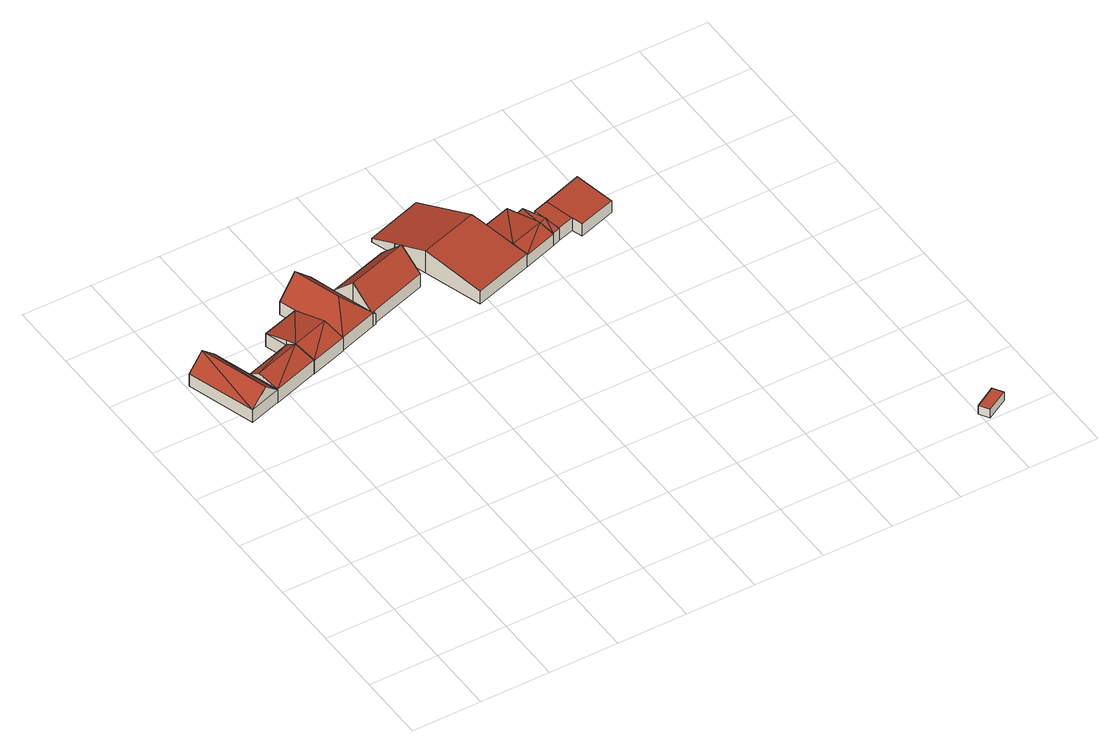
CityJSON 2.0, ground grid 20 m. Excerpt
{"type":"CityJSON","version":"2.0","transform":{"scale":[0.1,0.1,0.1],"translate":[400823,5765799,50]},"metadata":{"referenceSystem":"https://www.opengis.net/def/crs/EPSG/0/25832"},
"CityObjects":{
"building1":{"type":"Building","attributes":{"Gemeindeschluessel":"05515000","Geometrietyp2DReferenz":"3000","function":"31001_2700","roofType":"5000","measuredHeight":8.49},"geometry":[{"type":"Solid","lod":"2","boundaries":[[[[0,1,2,3]],[[4,5,1,0]],[[6,7,5,4]],[[3,2,7,6]],[[0,8,9]],[[9,4,0]],[[8,3,6]],[[6,9,8]],[[4,9,6]],[[3,8,0]],[[1,5,7,2]]]],"semantics":{"surfaces":[{"type":"WallSurface"},{"type":"RoofSurface"},{"type":"GroundSurface"}],"values":[[0,0,0,0,1,1,1,1,0,0,2]]}}]},
"building2":{"type":"Building","attributes":{"Gemeindeschluessel":"05515000","Geometrietyp2DReferenz":"3000","function":"31001_2700","roofType":"3100","measuredHeight":6.41},"geometry":[{"type":"Solid","lod":"2","boundaries":[[[[10,11,12,13]],[[14,15,11,10]],[[16,17,15,14]],[[13,12,17,16]],[[10,18,14]],[[16,19,13]],[[19,18,10]],[[10,13,19]],[[16,14,18]],[[18,19,16]],[[11,15,17,12]]]],"semantics":{"surfaces":[{"type":"WallSurface"},{"type":"RoofSurface"},{"type":"GroundSurface"}],"values":[[0,0,0,0,0,0,1,1,1,1,2]]}}]},
"building3":{"type":"Building","attributes":{"Gemeindeschluessel":"05515000","Geometrietyp2DReferenz":"3000","function":"31001_1000","roofType":"5000","measuredHeight":6.46},"address":[{"country":"Germany","locality":"Münster","thoroughfareNumber":"282b","thoroughfareName":"Hanseller Straße"}],"geometry":[{"type":"Solid","lod":"2","boundaries":[[[[20,21,22,23]],[[24,25,21,20]],[[26,27,25,24]],[[28,29,27,26]],[[23,22,29,28]],[[24,20,30]],[[24,30,18]],[[30,23,18]],[[28,31,18,23]],[[18,31,26,24]],[[31,28,26]],[[30,20,23]],[[21,25,27,29,22]]]],"semantics":{"surfaces":[{"type":"WallSurface"},{"type":"RoofSurface"},{"type":"GroundSurface"}],"values":[[0,0,0,0,0,1,1,1,1,0,0,0,2]]}}]},
"building4":{"type":"Building","attributes":{"Gemeindeschluessel":"05515000","Geometrietyp2DReferenz":"3000","function":"31001_1000","roofType":"5000","measuredHeight":10.25},"address":[{"country":"Germany","locality":"Münster","thoroughfareNumber":"282a","thoroughfareName":"Hanseller Straße"}],"geometry":[{"type":"Solid","lod":"2","boundaries":[[[[32,33,34,35]],[[36,37,33,32]],[[38,39,37,36]],[[40,41,39,38]],[[42,43,41,40]],[[44,45,43,42]],[[46,47,45,44]],[[48,49,47,46]],[[50,51,49,48]],[[35,34,51,50]],[[44,52,46]],[[42,40,38,36,32,35,52,44]],[[50,48,46,52,35]],[[33,37,39,41,43,45,47,49,51,34]]]],"semantics":{"surfaces":[{"type":"WallSurface"},{"type":"RoofSurface"},{"type":"GroundSurface"}],"values":[[0,0,0,0,0,0,0,0,0,0,1,1,1,2]]}}]},
"building5":{"type":"Building","attributes":{"Gemeindeschluessel":"05515000","Geometrietyp2DReferenz":"3000","function":"31001_1000","roofType":"3100","measuredHeight":10.41},"address":[{"country":"Germany","locality":"Münster","thoroughfareNumber":"282","thoroughfareName":"Hanseller Straße"}],"geometry":[{"type":"Solid","lod":"2","boundaries":[[[[53,54,39,55]],[[36,37,54,53]],[[56,57,37,36]],[[58,59,57,56]],[[60,61,59,58]],[[62,41,61,60]],[[55,39,41,62]],[[56,36,53,58]],[[55,62,60,58,53]],[[54,37,57,59,61,41,39]]]],"semantics":{"surfaces":[{"type":"WallSurface"},{"type":"RoofSurface"},{"type":"GroundSurface"}],"values":[[0,0,0,0,0,0,0,1,1,2]]}}]},
"building6":{"type":"Building","attributes":{"Gemeindeschluessel":"05515000","Geometrietyp2DReferenz":"3000","function":"31001_2700"},"children":["building6-1","building6-2","building6-3","building6-4","building6-5"]},
"building6-1":{"type":"BuildingPart","attributes":{"roofType":"3100","measuredHeight":5.04},"parents":["building6"],"geometry":[{"type":"Solid","lod":"2","boundaries":[[[[63,64,65,66,67]],[[68,69,70,71,72]],[[73,74,75,76,63]],[[63,67,73]],[[68,72,77,74]],[[74,73,78,68]],[[64,79,71,70,65]],[[64,63,80,79]],[[79,80,72,71]],[[69,68,81]],[[70,69,66,65]],[[69,81,67,66]],[[77,75,74]],[[80,63,76]],[[77,72,80,76,75]],[[78,81,68]],[[81,78,73,67]]]],"semantics":{"surfaces":[{"type":"WallSurface"},{"type":"RoofSurface"},{"type":"GroundSurface"},{"type":"ClosureSurface"}],"values":[[0,0,1,1,1,1,2,0,3,0,3,3,0,0,3,0,3]]}}]},
"building6-2":{"type":"BuildingPart","attributes":{"roofType":"3100","measuredHeight":5.15},"parents":["building6"],"geometry":[{"type":"Solid","lod":"2","boundaries":[[[[82,83,84,85]],[[86,87,70,69]],[[88,89,82]],[[82,85,90,88]],[[86,69,81,78,89]],[[89,88,91,86]],[[83,65,70,87,84]],[[83,82,66,65]],[[65,66,69,70]],[[87,86,85,84]],[[78,73,67,66,82,89]],[[81,69,66,67]],[[78,81,67,73]],[[88,90,91]],[[91,90,85,86]]]],"semantics":{"surfaces":[{"type":"WallSurface"},{"type":"RoofSurface"},{"type":"GroundSurface"},{"type":"ClosureSurface"}],"values":[[0,0,1,1,1,1,2,0,3,3,0,3,3,0,3]]}}]},
"building6-3":{"type":"BuildingPart","attributes":{"roofType":"2100","measuredHeight":5.41},"parents":["building6"],"geometry":[{"type":"Solid","lod":"2","boundaries":[[[[92,93,94,95]],[[96,97,98,99]],[[100,101,97,96]],[[95,94,101,100]],[[96,99,92,95,100]],[[93,98,97,101,94]],[[98,93,92,99]]]],"semantics":{"surfaces":[{"type":"WallSurface"},{"type":"RoofSurface"},{"type":"GroundSurface"},{"type":"ClosureSurface"}],"values":[[0,0,0,0,1,2,3]]}}]},
"building6-4":{"type":"BuildingPart","attributes":{"roofType":"2100","measuredHeight":5.4},"parents":["building6"],"geometry":[{"type":"Solid","lod":"2","boundaries":[[[[102,72,71,93,92]],[[99,98,79,80,76,103]],[[75,77,102,92,99,103]],[[93,71,79,98]],[[93,98,99,92]],[[75,103,76]],[[72,102,77]],[[71,72,80,79]],[[72,77,75,76,80]]]],"semantics":{"surfaces":[{"type":"WallSurface"},{"type":"RoofSurface"},{"type":"GroundSurface"},{"type":"ClosureSurface"}],"values":[[0,0,1,2,3,0,0,3,3]]}}]},
"building6-5":{"type":"BuildingPart","attributes":{"roofType":"3100","measuredHeight":7.36},"parents":["building6"],"geometry":[{"type":"Solid","lod":"2","boundaries":[[[[104,105,106,107]],[[108,109,105,104]],[[110,111,109,108]],[[112,113,111,110]],[[114,115,113,112]],[[116,117,115,114]],[[118,85,84,117,116]],[[107,106,87,86,119]],[[114,112,110,108,104,116]],[[107,119,91,90,118,116,104]],[[105,109,111,113,115,117,84,87,106]],[[86,91,119]],[[85,118,90]],[[87,84,85,86]],[[85,90,91,86]]]],"semantics":{"surfaces":[{"type":"WallSurface"},{"type":"RoofSurface"},{"type":"GroundSurface"},{"type":"ClosureSurface"}],"values":[[0,0,0,0,0,0,0,0,1,1,2,0,0,3,3]]}}]},
"building7":{"type":"Building","attributes":{"Gemeindeschluessel":"05515000","Geometrietyp2DReferenz":"3000","function":"31001_2460","roofType":"1000","measuredHeight":2.68},"geometry":[{"type":"Solid","lod":"2","boundaries":[[[[120,121,122,123]],[[124,125,121,120]],[[126,127,125,124]],[[123,122,127,126]],[[124,120,123,126]],[[121,125,127,122]]]],"semantics":{"surfaces":[{"type":"WallSurface"},{"type":"RoofSurface"},{"type":"GroundSurface"}],"values":[[0,0,0,0,1,2]]}}]}
},
"vertices":[
[69,961,52],[69,961,11],[159,990,11],[159,990,52],[7,1157,52],[7,1157,11],[97,1185,52],[97,1185,11],[115,976,96],[53,1171,96],
[266,1116,55],[266,1116,10],[132,1074,10],[132,1074,55],[292,1032,55],[292,1032,10],[159,990,55],[159,990,10],[274,1088,74],[141,1046,74],
[398,1065,52],[398,1065,9],[351,1213,9],[351,1213,52],[292,1032,52],[292,1032,9],[266,1116,52],[266,1116,9],[245,1180,52],[245,1180,9],[380,1122,74],[266,1116,68],
[448,1295,53],[448,1295,10],[392,1278,10],[392,1278,112],[471,1223,52],[471,1223,10],[508,1104,53],[508,1104,10],[516,1107,45],[516,1107,10],[517,1103,45],[517,1103,10],[509,1101,53],[509,1101,10],[398,1065,53],[398,1065,10],[351,1213,53],[351,1213,10],[336,1260,53],[336,1260,10],[434,1143,112],
[490,1164,114],[490,1164,10],[508,1104,52],[646,1277,52],[646,1277,10],[665,1218,114],[665,1218,10],[683,1159,53],[683,1159,10],[516,1107,52],
[1027,1231,49],[1027,1231,9],[1005,1223,9],[1005,1223,47],[1005,1223,49],[1043,1113,49],[1043,1113,47],[1043,1113,9],[1064,1120,9],[1064,1120,49],[1028,1155,59],[1050,1162,59],[1049,1166,59],[1039,1195,54],[1053,1151,57],[1034,1138,55],[1039,1195,9],[1039,1195,49],[1041,1119,49],
[995,1253,47],[995,1253,9],[898,1224,9],[898,1224,47],[946,1082,47],[946,1082,9],[931,1124,61],[1029,1154,61],[930,1129,60],[935,1114,57],
[1110,1134,52],[1110,1134,9],[1121,1105,9],[1121,1105,48],[1195,1244,63],[1195,1244,9],[1083,1208,9],[1083,1208,63],[1228,1138,48],[1228,1138,9],
[1064,1120,52],[1039,1195,63],
[722,1196,83],[722,1196,9],[775,1028,9],[775,1028,51],[692,1291,48],[692,1291,9],[693,1292,48],[693,1292,9],[670,1364,21],[670,1364,9],[833,1416,21],[833,1416,9],[889,1249,83],[889,1249,9],[898,1224,78],[946,1082,51],
[1617,6,35],[1617,6,8],[1680,42,8],[1680,42,35],[1600,34,35],[1600,34,8],[1663,71,35],[1663,71,8]
]}
